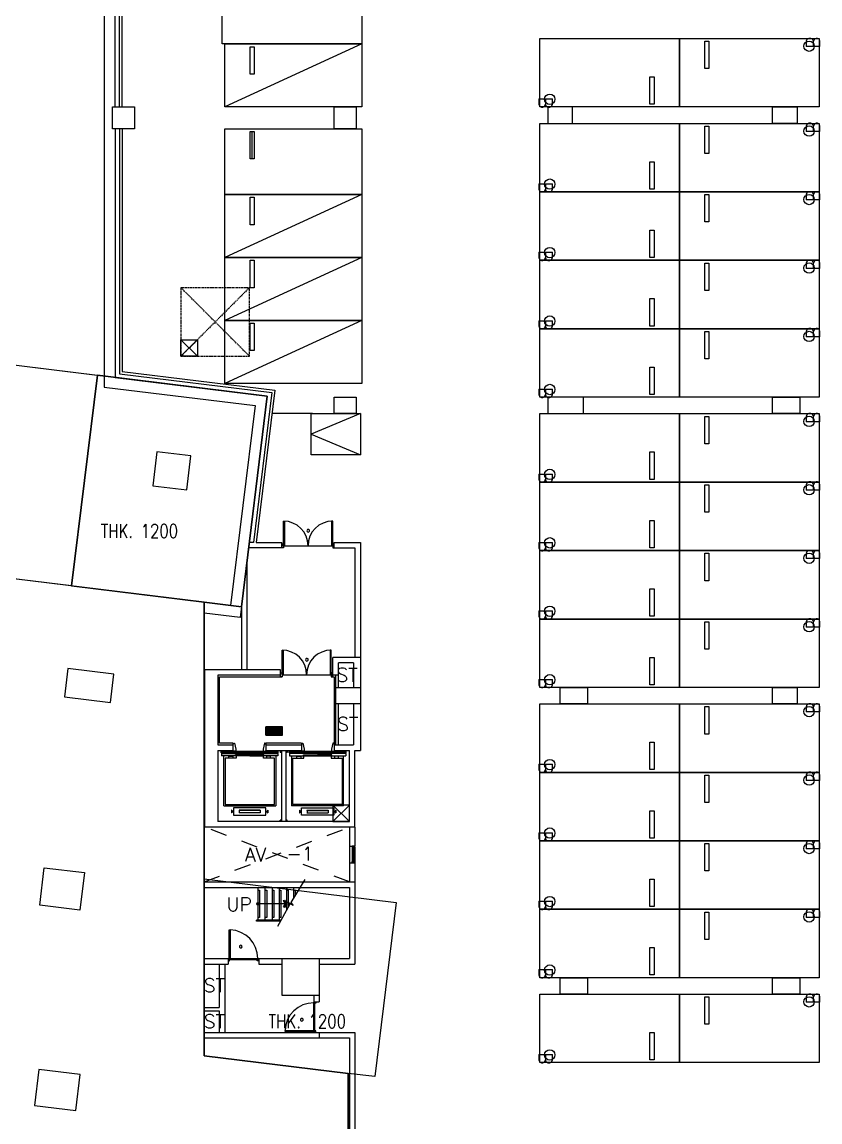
# Model space of a CAD drawing. Header units: millimetres. Extents: x -7575 to 416376, y 91125 to 341855.
# Drawn here: x 111956 to 141093, y 176456 to 216627 of the extents above; entities that cross this region are included whole.
import ezdxf
from ezdxf.enums import TextEntityAlignment as Align

# ---------------------------------------------------------------- set-up
doc = ezdxf.new("R2010")
doc.units = ezdxf.units.MM
doc.header["$LTSCALE"] = 600
doc.header["$MEASUREMENT"] = 0
doc.linetypes.add('HIDDEN', pattern=[2, 1, -1])
doc.linetypes.add('HIDDEN2', pattern=[0.188, 0.125, -0.063])
doc.layers.add('e-plan', color=9, linetype='CONTINUOUS')
doc.styles.add('GHS', font='romans.shx', dxfattribs={"width": 0.8, "bigfont": 'ghs.shx'})
doc.styles.add('kiahn', font='romans.shx', dxfattribs={"bigfont": 'cadhs.shx'})

msp = doc.modelspace()

# ---------------------------------------------------------------- linework, layer by layer
at = {"layer": 'e-plan'}
for p, q in [((114960, 234824.9), (114960, 203293.6)), ((115360, 213524.9), (115360, 223324.9)), ((115510, 213524.9), (115510, 223324.9)), ((115610, 213524.9), (115610, 223324.9)), ((119260.6, 215824.9), (119260.6, 218324.9)), ((124360.6, 218324.9), (124360.6, 215824.9)), ((124360.6, 215824.9), (119260.6, 215824.9)), ((124360.6, 215824.9), (119360.6, 213524.9)), ((119360.6, 213524.9), (119360.6, 215824.9)), ((119360.6, 215824.9), (124360.6, 215824.9)), ((120285.6, 215724.9), (120435.6, 215724.9)), ((120285.6, 214724.9), (120285.6, 215724.9)), ((120435.6, 215724.9), (120435.6, 214724.9)), ((124360.6, 215824.9), (124360.6, 213524.9)), ((130860, 213524.9), (130860, 216024.9)), ((130860, 216024.9), (135960, 216024.9)), ((135960, 216024.9), (135960, 213524.9)), ((135960, 213524.9), (135960, 216024.9)), ((135960, 216024.9), (141060, 216024.9)), ((136885, 215924.9), (137035, 215924.9)), ((136885, 214924.9), (136885, 215924.9)), ((137035, 215924.9), (137035, 214924.9)), ((141060, 216024.9), (141060, 213524.9)), ((137035, 214924.9), (136885, 214924.9)), ((120435.6, 214724.9), (120285.6, 214724.9)), ((134885, 213624.9), (134885, 214624.9)), ((134885, 214624.9), (135035, 214624.9)), ((135035, 214624.9), (135035, 213624.9)), ((124360.6, 213524.9), (119360.6, 213524.9)), ((135960, 213524.9), (130860, 213524.9)), ((135035, 213624.9), (134885, 213624.9)), ((141060, 213524.9), (135960, 213524.9)), ((130860, 210424.9), (130860, 212924.9)), ((130860, 212924.9), (135960, 212924.9)), ((135960, 212924.9), (135960, 210424.9)), ((135960, 210424.9), (135960, 212924.9)), ((135960, 212924.9), (141060, 212924.9)), ((141060, 212924.9), (141060, 210424.9)), ((115360, 212724.9), (115360, 203647.4)), ((115510, 212724.9), (115510, 203780.2)), ((115610, 212724.9), (115610, 203868.6)), ((119360, 210324.9), (119360, 212724.9)), ((119360, 212724.9), (124360, 212724.9)), ((120285, 212624.9), (120435, 212624.9)), ((120285, 211624.9), (120285, 212624.9)), ((120360, 211624.9), (120360, 212624.9)), ((120435, 212624.9), (120435, 211624.9)), ((124360, 212724.9), (124360, 210324.9)), ((136885, 212824.9), (137035, 212824.9)), ((136885, 211824.9), (136885, 212824.9)), ((137035, 212824.9), (137035, 211824.9)), ((137035, 211824.9), (136885, 211824.9)), ((120435, 211624.9), (120285, 211624.9)), ((134885, 210524.9), (134885, 211524.9)), ((134885, 211524.9), (135035, 211524.9)), ((135035, 211524.9), (135035, 210524.9)), ((135035, 210524.9), (134885, 210524.9)), ((124360, 210324.9), (119360, 208024.9)), ((124360, 210324.9), (119360, 210324.9)), ((119360, 208024.9), (119360, 210324.9)), ((119360, 210324.9), (124360, 210324.9)), ((120285, 210224.9), (120435, 210224.9)), ((120285, 209224.9), (120285, 210224.9)), ((120435, 210224.9), (120435, 209224.9)), ((124360, 210324.9), (124360, 208024.9)), ((135960, 210424.9), (130860, 210424.9)), ((130860, 207924.9), (130860, 210424.9)), ((130860, 210424.9), (135960, 210424.9)), ((135960, 210424.9), (135960, 207924.9)), ((135960, 207924.9), (135960, 210424.9)), ((135960, 210424.9), (141060, 210424.9)), ((141060, 210424.9), (135960, 210424.9)), ((136885, 210324.9), (137035, 210324.9)), ((136885, 209324.9), (136885, 210324.9)), ((137035, 210324.9), (137035, 209324.9)), ((141060, 210424.9), (141060, 207924.9)), ((137035, 209324.9), (136885, 209324.9)), ((120435, 209224.9), (120285, 209224.9)), ((134885, 208024.9), (134885, 209024.9)), ((134885, 209024.9), (135035, 209024.9)), ((135035, 209024.9), (135035, 208024.9)), ((124360, 208024.9), (119360, 205724.9)), ((124360, 208024.9), (119360, 208024.9)), ((119360, 205724.9), (119360, 208024.9)), ((119360, 208024.9), (124360, 208024.9)), ((120285, 207924.9), (120435, 207924.9)), ((120285, 206924.9), (120285, 207924.9)), ((120435, 207924.9), (120435, 206924.9)), ((124360, 208024.9), (124360, 205724.9)), ((135960, 207924.9), (130860, 207924.9)), ((130860, 205424.9), (130860, 207924.9)), ((130860, 207924.9), (135960, 207924.9)), ((135035, 208024.9), (134885, 208024.9)), ((135960, 207924.9), (135960, 205424.9)), ((135960, 205424.9), (135960, 207924.9)), ((135960, 207924.9), (141060, 207924.9)), ((141060, 207924.9), (135960, 207924.9)), ((136885, 207824.9), (137035, 207824.9)), ((136885, 206824.9), (136885, 207824.9)), ((137035, 207824.9), (137035, 206824.9)), ((141060, 207924.9), (141060, 205424.9)), ((120435, 206924.9), (120285, 206924.9)), ((90234.4, 206732.6), (120912.7, 202965.6)), ((134885, 205524.9), (134885, 206524.9)), ((134885, 206524.9), (135035, 206524.9)), ((135035, 206524.9), (135035, 205524.9)), ((137035, 206824.9), (136885, 206824.9)), ((96908.1, 205913.1), (114709.3, 203727.3)), ((124360, 205724.9), (119360, 203424.9)), ((124360, 205724.9), (119360, 205724.9)), ((119360, 203424.9), (119360, 205724.9)), ((119360, 205724.9), (124360, 205724.9)), ((124360, 205724.9), (124360, 203424.9)), ((120285, 205624.9), (120435, 205624.9)), ((120285, 204624.9), (120285, 205624.9)), ((120435, 205624.9), (120435, 204624.9)), ((135960, 205424.9), (130860, 205424.9)), ((130860, 202924.9), (130860, 205424.9)), ((130860, 205424.9), (135960, 205424.9)), ((135035, 205524.9), (134885, 205524.9)), ((141060, 205424.9), (135960, 205424.9)), ((135960, 205424.9), (135960, 202924.9)), ((135960, 202924.9), (135960, 205424.9)), ((135960, 205424.9), (141060, 205424.9)), ((136885, 205324.9), (137035, 205324.9)), ((136885, 204324.9), (136885, 205324.9)), ((137035, 205324.9), (137035, 204324.9)), ((141060, 205424.9), (141060, 202924.9)), ((118360, 204424.8), (117760, 205024.8)), ((118360, 205024.8), (117760, 204424.8)), ((117760, 204424.8), (117760, 205024.8)), ((117760, 205024.8), (118360, 205024.8)), ((118360, 205024.8), (118360, 204424.8)), ((120435, 204624.9), (120285, 204624.9)), ((118360, 204424.8), (117760, 204424.8)), ((137035, 204324.9), (136885, 204324.9)), ((114709.3, 203727.3), (113764.8, 196036.4)), ((113765, 196036.4), (114709.3, 203727.3)), ((114709.3, 203727.3), (113765, 196036.5)), ((120912.6, 202965.7), (114709.3, 203727.3)), ((115510, 203780.2), (121079.9, 203096.2)), ((115610, 203868.6), (121191.3, 203183.3)), ((134885, 203024.9), (134885, 204024.9)), ((134885, 204024.9), (135035, 204024.9)), ((135035, 204024.9), (135035, 203024.9)), ((114960, 203293.6), (120467, 202617.4)), ((115360, 203647.4), (120912.6, 202965.7)), ((124360, 203424.9), (119360, 203424.9)), ((120912.7, 202965.6), (119919.5, 194877.7)), ((119968.3, 195274.8), (120912.6, 202965.7)), ((120912.7, 202965.6), (119968.4, 195274.7)), ((121079.9, 203096.2), (120408, 197624.9)), ((121191.3, 203183.3), (120508.7, 197624.9)), ((135960, 202924.9), (130860, 202924.9)), ((135035, 203024.9), (134885, 203024.9)), ((141060, 202924.9), (135960, 202924.9)), ((120467, 202617.4), (119571.2, 195323.5)), ((122560.6, 202324.9), (121085.9, 202324.9)), ((124310, 202324.9), (122510, 201574.9)), ((122510, 200824.9), (122510, 202324.9)), ((122510, 202324.9), (124310, 202324.9)), ((124310, 202324.9), (124310, 200824.9)), ((130860, 199824.9), (130860, 202324.9)), ((130860, 202324.9), (135960, 202324.9)), ((135960, 202324.9), (135960, 199824.9)), ((135960, 199824.9), (135960, 202324.9)), ((135960, 202324.9), (141060, 202324.9)), ((136885, 202224.9), (137035, 202224.9)), ((136885, 201224.9), (136885, 202224.9)), ((137035, 202224.9), (137035, 201224.9)), ((141060, 202324.9), (141060, 199824.9)), ((122510, 201574.9), (124310, 200824.9)), ((134885, 199924.9), (134885, 200924.9)), ((134885, 200924.9), (135035, 200924.9)), ((135035, 200924.9), (135035, 199924.9)), ((137035, 201224.9), (136885, 201224.9)), ((124310, 200824.9), (122510, 200824.9)), ((135960, 199824.9), (130860, 199824.9)), ((130860, 197324.9), (130860, 199824.9)), ((130860, 199824.9), (135960, 199824.9)), ((135035, 199924.9), (134885, 199924.9)), ((135960, 199824.9), (135960, 197324.9)), ((135960, 197324.9), (135960, 199824.9)), ((135960, 199824.9), (141060, 199824.9)), ((141060, 199824.9), (135960, 199824.9)), ((136885, 199724.9), (137035, 199724.9)), ((136885, 198724.9), (136885, 199724.9)), ((137035, 199724.9), (137035, 198724.9)), ((141060, 199824.9), (141060, 197324.9)), ((118610.1, 195441.6), (89290.1, 199041.6)), ((137035, 198724.9), (136885, 198724.9)), ((113764.8, 196036.4), (95963.7, 198222.2)), ((121500, 197499.9), (121500, 198399.9)), ((121500, 198399.9), (121540, 198399.9)), ((121540, 198399.9), (121540, 197499.9)), ((123300, 198399.9), (123260, 198399.9)), ((123260, 198399.9), (123260, 197499.9)), ((123300, 197499.9), (123300, 198399.9)), ((134885, 197424.9), (134885, 198424.9)), ((134885, 198424.9), (135035, 198424.9)), ((135035, 198424.9), (135035, 197424.9)), ((121440, 197424.9), (120232.3, 197424.9)), ((120408, 197624.9), (120256.9, 197624.9)), ((120508.7, 197624.9), (121440, 197624.9)), ((121440, 197424.9), (121440, 197624.9)), ((121450, 197424.9), (121450, 197574.9)), ((121450, 197574.9), (121500, 197574.9)), ((121500, 197424.9), (121450, 197424.9)), ((121500, 197574.9), (121500, 197424.9)), ((121500, 197499.9), (123300, 197499.9)), ((121540, 197499.9), (121500, 197499.9)), ((123260, 197499.9), (123300, 197499.9)), ((123300, 197574.9), (123300, 197424.9)), ((123350, 197574.9), (123300, 197574.9)), ((123300, 197424.9), (123350, 197424.9)), ((123350, 197424.9), (123350, 197574.9)), ((123360, 197624.9), (124310.1, 197624.9)), ((123360, 197424.9), (123360, 197624.9)), ((123360, 197424.9), (124110.1, 197424.9)), ((124110.1, 197424.9), (124110.1, 193424.9)), ((124310.1, 197624.9), (124310.1, 193424.9)), ((135960, 197324.9), (130860, 197324.9)), ((130860, 194824.9), (130860, 197324.9)), ((130860, 197324.9), (135960, 197324.9)), ((135035, 197424.9), (134885, 197424.9)), ((135960, 197324.9), (135960, 194824.9)), ((135960, 194824.9), (135960, 197324.9)), ((135960, 197324.9), (141060, 197324.9)), ((141060, 197324.9), (135960, 197324.9)), ((141060, 197324.9), (141060, 194824.9)), ((120169, 196909.7), (120169, 192974.9)), ((136885, 197224.9), (137035, 197224.9)), ((136885, 196224.9), (136885, 197224.9)), ((137035, 197224.9), (137035, 196224.9)), ((113765, 196036.5), (118610.1, 195441.6)), ((137035, 196224.9), (136885, 196224.9)), ((134885, 194924.9), (134885, 195924.9)), ((134885, 195924.9), (135035, 195924.9)), ((135035, 195924.9), (135035, 194924.9)), ((118610.1, 195441.6), (119968.3, 195274.8)), ((118610.1, 178876.9), (118610.1, 195441.6)), ((119571.2, 195323.5), (118610.1, 195441.5)), ((119968.4, 195274.7), (118610.1, 195441.5)), ((118610.1, 195441.5), (118610.1, 185173.8)), ((119969, 195281.1), (119969, 192974.9)), ((119919.5, 194877.7), (118610.1, 195038.5)), ((135035, 194924.9), (134885, 194924.9)), ((135960, 194824.9), (130860, 194824.9)), ((130860, 192324.9), (130860, 194824.9)), ((130860, 194824.9), (135960, 194824.9)), ((141060, 194824.9), (135960, 194824.9)), ((135960, 194824.9), (135960, 192324.9)), ((135960, 192324.9), (135960, 194824.9)), ((135960, 194824.9), (141060, 194824.9)), ((136885, 194724.9), (137035, 194724.9)), ((136885, 193724.9), (136885, 194724.9)), ((137035, 194724.9), (137035, 193724.9)), ((141060, 194824.9), (141060, 192324.9)), ((121450, 192789.9), (121450, 193689.9)), ((121450, 193689.9), (121490, 193689.9)), ((121490, 193689.9), (121490, 192789.9)), ((123250, 193689.9), (123210, 193689.9)), ((123210, 193689.9), (123210, 192789.9)), ((123250, 192789.9), (123250, 193689.9)), ((137035, 193724.9), (136885, 193724.9)), ((124310, 193424.9), (123310, 193424.9)), ((123310, 192774.9), (123310, 193424.9)), ((124060, 193224.9), (123510, 193224.9)), ((123510, 192774.9), (123510, 193224.9)), ((124060, 193224.9), (124060, 192324.9)), ((124310, 193424.9), (124310, 190024.9)), ((134885, 192424.9), (134885, 193424.9)), ((134885, 193424.9), (135035, 193424.9)), ((135035, 193424.9), (135035, 192424.9)), ((121390, 192974.9), (118620, 192974.8)), ((118620, 192974.8), (118620, 187224.9)), ((121390, 192774.9), (121390, 192974.9)), ((121400, 192714.9), (121400, 192864.9)), ((121400, 192864.9), (121450, 192864.9)), ((121450, 192864.9), (121450, 192714.9)), ((123250, 192864.9), (123250, 192714.9)), ((123300, 192864.9), (123250, 192864.9)), ((123300, 192714.9), (123300, 192864.9)), ((119110, 192774.9), (119110, 190224.9)), ((121390, 192774.9), (119110, 192774.9)), ((119170, 190284.9), (119170, 192714.9)), ((119170, 192714.9), (121450, 192714.9)), ((121450, 192714.9), (121400, 192714.9)), ((121450, 192789.9), (123250, 192789.9)), ((121490, 192789.9), (121450, 192789.9)), ((123210, 192789.9), (123250, 192789.9)), ((123250, 192714.9), (123300, 192714.9)), ((123300, 192714.9), (123350, 192714.9)), ((123510, 192774.9), (123310, 192774.9)), ((123350, 192714.9), (123350, 191664.9)), ((123410, 190224.9), (123410, 192774.9)), ((123410, 190224.9), (123410, 192774.9)), ((123410, 192324.9), (123410, 192774.9)), ((123410, 192324.9), (123410, 192774.9)), ((123510, 192324.9), (123510, 192774.9)), ((123510, 192324.9), (123510, 192774.9)), ((135035, 192424.9), (134885, 192424.9)), ((135960, 192324.9), (130860, 192324.9)), ((141060, 192324.9), (135960, 192324.9)), ((123350, 191664.9), (123350, 190284.9)), ((123510, 190224.9), (123510, 191724.9)), ((124060, 191724.9), (124060, 190224.9)), ((130860, 189224.9), (130860, 191724.9)), ((130860, 191724.9), (135960, 191724.9)), ((135960, 191724.9), (135960, 189224.9)), ((135960, 189224.9), (135960, 191724.9)), ((135960, 191724.9), (141060, 191724.9)), ((136885, 191624.9), (137035, 191624.9)), ((136885, 190624.9), (136885, 191624.9)), ((137035, 191624.9), (137035, 190624.9)), ((141060, 191724.9), (141060, 189224.9)), ((120862.6, 190584.9), (120862.6, 190884.9)), ((120862.6, 190884.9), (121162.6, 190884.9)), ((121162.6, 190884.9), (120862.6, 190884.9)), ((120862.6, 190884.9), (121162.6, 190884.9)), ((121162.6, 190584.9), (121162.6, 190884.9)), ((121162.6, 190584.9), (121162.6, 190884.9)), ((121162.6, 190884.9), (121462.6, 190884.9)), ((121462.6, 190884.9), (121162.6, 190884.9)), ((121162.6, 190884.9), (121462.6, 190884.9)), ((121462.6, 190584.9), (121462.6, 190884.9)), ((120862.6, 190584.9), (121162.6, 190584.9)), ((121162.6, 190584.9), (121462.6, 190584.9)), ((137035, 190624.9), (136885, 190624.9)), ((119110, 190224.9), (119660, 190224.9)), ((119110, 190224.9), (119660, 190224.9)), ((119110, 190024.9), (119110, 187424.9)), ((119110, 190024.9), (119660, 190024.9)), ((119110, 190024.9), (119660, 190024.9)), ((119660, 190284.9), (119170, 190284.9)), ((119660, 190284.9), (119660, 190259.9)), ((119660, 190284.9), (119660, 190259.9)), ((119660, 190259.9), (119680, 190259.9)), ((119660, 190259.9), (119680, 190259.9)), ((119660, 190224.9), (119660, 190024.9)), ((119660, 190224.9), (119660, 190024.9)), ((119680, 190014.9), (119660, 190014.9)), ((119660, 190014.9), (119660, 189994.9)), ((119680, 190014.9), (119660, 190014.9)), ((119660, 190014.9), (119660, 189994.9)), ((119680, 190259.9), (119680, 190284.9)), ((119680, 190284.9), (119710, 190284.9)), ((119680, 190259.9), (119680, 190284.9)), ((119680, 190284.9), (119710, 190284.9)), ((119680, 189994.9), (119680, 190014.9)), ((119680, 189994.9), (119680, 190014.9)), ((119710, 190284.9), (119760, 190074.9)), ((119710, 190284.9), (119760, 190074.9)), ((119760, 190074.9), (119760, 189994.9)), ((119760, 190074.9), (119760, 189994.9)), ((120810, 190284.9), (120760, 190074.9)), ((120810, 190284.9), (120760, 190074.9)), ((120760, 190074.9), (120760, 189994.9)), ((120760, 190074.9), (120760, 189994.9)), ((120840, 190284.9), (120810, 190284.9)), ((120840, 190284.9), (120810, 190284.9)), ((120840, 190259.9), (120840, 190284.9)), ((120840, 190259.9), (120840, 190284.9)), ((120860, 190259.9), (120840, 190259.9)), ((120860, 190259.9), (120840, 190259.9)), ((120840, 189994.9), (120840, 190014.9)), ((120840, 190014.9), (120860, 190014.9)), ((120840, 189994.9), (120840, 190014.9)), ((120840, 190014.9), (120860, 190014.9)), ((120860, 190284.9), (120860, 190259.9)), ((120860, 190284.9), (120860, 190259.9)), ((120860, 190224.9), (122160, 190224.9)), ((120860, 190224.9), (122160, 190224.9)), ((120860, 190224.9), (120860, 190024.9)), ((120860, 190224.9), (120860, 190024.9)), ((120860, 190024.9), (122160, 190024.9)), ((120860, 190024.9), (122160, 190024.9)), ((120860, 190014.9), (120860, 189994.9)), ((120860, 190014.9), (120860, 189994.9)), ((122160, 190284.9), (120862.5, 190284.9)), ((121385, 190024.9), (121385, 189949.9)), ((121385, 190024.9), (121385, 189949.9)), ((121435, 190024.9), (121435, 187424.9)), ((121585, 190024.9), (121585, 187424.9)), ((121635, 190024.9), (121635, 189949.9)), ((121635, 190024.9), (121635, 189949.9)), ((122160, 190284.9), (122160, 190259.9)), ((122160, 190284.9), (122160, 190259.9)), ((122160, 190259.9), (122180, 190259.9)), ((122160, 190259.9), (122180, 190259.9)), ((122160, 190224.9), (122160, 190024.9)), ((122160, 190224.9), (122160, 190024.9)), ((122180, 190014.9), (122160, 190014.9)), ((122160, 190014.9), (122160, 189994.9)), ((122180, 190014.9), (122160, 190014.9)), ((122160, 190014.9), (122160, 189994.9)), ((122180, 190259.9), (122180, 190284.9)), ((122180, 190284.9), (122210, 190284.9)), ((122180, 190259.9), (122180, 190284.9)), ((122180, 190284.9), (122210, 190284.9)), ((122180, 189994.9), (122180, 190014.9)), ((122180, 189994.9), (122180, 190014.9)), ((122210, 190284.9), (122260, 190074.9)), ((122210, 190284.9), (122260, 190074.9)), ((122260, 190074.9), (122260, 189994.9)), ((122260, 190074.9), (122260, 189994.9)), ((123310, 190284.9), (123260, 190074.9)), ((123310, 190284.9), (123260, 190074.9)), ((123260, 190074.9), (123260, 189994.9)), ((123260, 190074.9), (123260, 189994.9)), ((123340, 190284.9), (123310, 190284.9)), ((123340, 190284.9), (123310, 190284.9)), ((123340, 190259.9), (123340, 190284.9)), ((123340, 190259.9), (123340, 190284.9)), ((123360, 190259.9), (123340, 190259.9)), ((123360, 190259.9), (123340, 190259.9)), ((123340, 189994.9), (123340, 190014.9)), ((123340, 190014.9), (123360, 190014.9)), ((123340, 189994.9), (123340, 190014.9)), ((123340, 190014.9), (123360, 190014.9)), ((123360, 190284.9), (123360, 190259.9)), ((123360, 190284.9), (123360, 190259.9)), ((123360, 190224.9), (124060, 190224.9)), ((123360, 190224.9), (123360, 190024.9)), ((123360, 190224.9), (124060, 190224.9)), ((123360, 190224.9), (123360, 190024.9)), ((123360, 190014.9), (123360, 189994.9)), ((123360, 190014.9), (123360, 189994.9)), ((123360.1, 190024.9), (123910, 190024.9)), ((123360.1, 190024.9), (123910, 190024.9)), ((123910, 187424.9), (123910, 190024.9)), ((124110, 187224.9), (124110, 190024.9)), ((124110.1, 187224.9), (124110.1, 190024.9)), ((124110.1, 190024.9), (124310, 190024.9)), ((134885, 189324.9), (134885, 190324.9)), ((134885, 190324.9), (135035, 190324.9)), ((135035, 190324.9), (135035, 189324.9)), ((119224.9, 189994.9), (121304.9, 189994.9)), ((119224.9, 189939.9), (119224.9, 189994.9)), ((119224.9, 189994.9), (121304.9, 189994.9)), ((119224.9, 189939.9), (119224.9, 189994.9)), ((121304.9, 189939.9), (119224.9, 189939.9)), ((121304.9, 189939.9), (119224.9, 189939.9)), ((119245.1, 189909.9), (121295.1, 189909.9)), ((119245.1, 189909.9), (119245.1, 189827.9)), ((119245.1, 189909.9), (121295.1, 189909.9)), ((119245.1, 189909.9), (119245.1, 189827.9)), ((121295.1, 189827.9), (119245.1, 189827.9)), ((121295.1, 189827.9), (119245.1, 189827.9)), ((119320.1, 188003.9), (119320.1, 189827.9)), ((119320.1, 188003.9), (119320.1, 189827.9)), ((119465.1, 189747.9), (119370.1, 189747.9)), ((119370.1, 189747.9), (119370.1, 188047.9)), ((119465.1, 189747.9), (119370.1, 189747.9)), ((119370.1, 189747.9), (119370.1, 188047.9)), ((119770.1, 189747.9), (119465.1, 189747.9)), ((119770.1, 189747.9), (119465.1, 189747.9)), ((119507.6, 189747.9), (119507.6, 189814.9)), ((119507.6, 189814.9), (119657.6, 189814.9)), ((119507.6, 189747.9), (119507.6, 189814.9)), ((119507.6, 189814.9), (119657.6, 189814.9)), ((119657.6, 189814.9), (119657.6, 189747.9)), ((119657.6, 189814.9), (119657.6, 189747.9)), ((119760, 189994.9), (119680, 189994.9)), ((119760, 189994.9), (119680, 189994.9)), ((119750.1, 189984.9), (120269.1, 189984.9)), ((119750.1, 189952.9), (119750.1, 189984.9)), ((119750.1, 189984.9), (120269.1, 189984.9)), ((119750.1, 189952.9), (119750.1, 189984.9)), ((120269.1, 189952.9), (119750.1, 189952.9)), ((120269.1, 189952.9), (119750.1, 189952.9)), ((119750.1, 189864.9), (120269.1, 189864.9)), ((119750.1, 189832.9), (119750.1, 189864.9)), ((119750.1, 189864.9), (120269.1, 189864.9)), ((119750.1, 189832.9), (119750.1, 189864.9)), ((120269.1, 189832.9), (119750.1, 189832.9)), ((120269.1, 189832.9), (119750.1, 189832.9)), ((119770.1, 189827.9), (119770.1, 189747.9)), ((119770.1, 189827.9), (119770.1, 189747.9)), ((120269.1, 189984.9), (120269.1, 189952.9)), ((120269.1, 189984.9), (120269.1, 189952.9)), ((120269.1, 189864.9), (120269.1, 189832.9)), ((120269.1, 189864.9), (120269.1, 189832.9)), ((120790.1, 189984.9), (120271.1, 189984.9)), ((120271.1, 189984.9), (120271.1, 189952.9)), ((120790.1, 189984.9), (120271.1, 189984.9)), ((120271.1, 189984.9), (120271.1, 189952.9)), ((120271.1, 189952.9), (120790.1, 189952.9)), ((120271.1, 189952.9), (120790.1, 189952.9)), ((120790.1, 189864.9), (120271.1, 189864.9)), ((120271.1, 189864.9), (120271.1, 189832.9)), ((120790.1, 189864.9), (120271.1, 189864.9)), ((120271.1, 189864.9), (120271.1, 189832.9)), ((120271.1, 189832.9), (120790.1, 189832.9)), ((120271.1, 189832.9), (120790.1, 189832.9)), ((120760, 189994.9), (120840, 189994.9)), ((120760, 189994.9), (120840, 189994.9)), ((120770.1, 189747.9), (120770.1, 189827.9)), ((120770.1, 189747.9), (120770.1, 189827.9)), ((121128.1, 189747.9), (120770.1, 189747.9)), ((121128.1, 189747.9), (120770.1, 189747.9)), ((120790.1, 189952.9), (120790.1, 189984.9)), ((120790.1, 189952.9), (120790.1, 189984.9)), ((120790.1, 189832.9), (120790.1, 189864.9)), ((120790.1, 189832.9), (120790.1, 189864.9)), ((121032.6, 189814.9), (120882.6, 189814.9)), ((120882.6, 189814.9), (120882.6, 189747.9)), ((121032.6, 189814.9), (120882.6, 189814.9)), ((120882.6, 189814.9), (120882.6, 189747.9)), ((121032.6, 189747.9), (121032.6, 189814.9)), ((121032.6, 189747.9), (121032.6, 189814.9)), ((121170.1, 189747.9), (121128.1, 189747.9)), ((121170.1, 189747.9), (121128.1, 189747.9)), ((121170.1, 188047.9), (121170.1, 189747.9)), ((121170.1, 188047.9), (121170.1, 189747.9)), ((121220.1, 189827.9), (121220.1, 188003.9)), ((121220.1, 189827.9), (121220.1, 188003.9)), ((121295.1, 189909.9), (121295.1, 189827.9)), ((121295.1, 189909.9), (121295.1, 189827.9)), ((121310.1, 189939.9), (121310.1, 189994.9)), ((121310.1, 189939.9), (121310.1, 189994.9)), ((121435, 189949.9), (121385, 189949.9)), ((121435, 189949.9), (121385, 189949.9)), ((121635, 189949.9), (121585, 189949.9)), ((121635, 189949.9), (121585, 189949.9)), ((121710, 189994.9), (123790, 189994.9)), ((121710, 189939.9), (121710, 189994.9)), ((121710, 189994.9), (123790, 189994.9)), ((121710, 189939.9), (121710, 189994.9)), ((123790, 189939.9), (121710, 189939.9)), ((123790, 189939.9), (121710, 189939.9)), ((123775, 189909.9), (121725, 189909.9)), ((121725, 189909.9), (121725, 189827.9)), ((123775, 189909.9), (121725, 189909.9)), ((121725, 189909.9), (121725, 189827.9)), ((121725, 189827.9), (123775, 189827.9)), ((121725, 189827.9), (123775, 189827.9)), ((121800, 189827.9), (121800, 188003.9)), ((121800, 189827.9), (121800, 188003.9)), ((121850, 188047.9), (121850, 189747.9)), ((121850, 189747.9), (121892, 189747.9)), ((121850, 188047.9), (121850, 189747.9)), ((121850, 189747.9), (121892, 189747.9)), ((121892, 189747.9), (122250, 189747.9)), ((121892, 189747.9), (122250, 189747.9)), ((121987.5, 189747.9), (121987.5, 189814.9)), ((121987.5, 189814.9), (122137.5, 189814.9)), ((121987.5, 189747.9), (121987.5, 189814.9)), ((121987.5, 189814.9), (122137.5, 189814.9)), ((122137.5, 189814.9), (122137.5, 189747.9)), ((122137.5, 189814.9), (122137.5, 189747.9)), ((122260, 189994.9), (122180, 189994.9)), ((122260, 189994.9), (122180, 189994.9)), ((122230, 189984.9), (122749, 189984.9)), ((122230, 189952.9), (122230, 189984.9)), ((122230, 189984.9), (122749, 189984.9)), ((122230, 189952.9), (122230, 189984.9)), ((122749, 189952.9), (122230, 189952.9)), ((122749, 189952.9), (122230, 189952.9)), ((122230, 189864.9), (122749, 189864.9)), ((122230, 189832.9), (122230, 189864.9)), ((122230, 189864.9), (122749, 189864.9)), ((122230, 189832.9), (122230, 189864.9)), ((122749, 189832.9), (122230, 189832.9)), ((122749, 189832.9), (122230, 189832.9)), ((122250, 189747.9), (122250, 189827.9)), ((122250, 189747.9), (122250, 189827.9)), ((122749, 189984.9), (122749, 189952.9)), ((122749, 189984.9), (122749, 189952.9)), ((122749, 189864.9), (122749, 189832.9)), ((122749, 189864.9), (122749, 189832.9)), ((123270, 189984.9), (122751, 189984.9)), ((122751, 189984.9), (122751, 189952.9)), ((123270, 189984.9), (122751, 189984.9)), ((122751, 189984.9), (122751, 189952.9)), ((122751, 189952.9), (123270, 189952.9)), ((122751, 189952.9), (123270, 189952.9)), ((123270, 189864.9), (122751, 189864.9)), ((122751, 189864.9), (122751, 189832.9)), ((123270, 189864.9), (122751, 189864.9)), ((122751, 189864.9), (122751, 189832.9)), ((122751, 189832.9), (123270, 189832.9)), ((122751, 189832.9), (123270, 189832.9)), ((123250, 189827.9), (123250, 189747.9)), ((123250, 189827.9), (123250, 189747.9)), ((123250, 189747.9), (123555, 189747.9)), ((123250, 189747.9), (123555, 189747.9)), ((123260, 189994.9), (123340, 189994.9)), ((123260, 189994.9), (123340, 189994.9)), ((123270, 189952.9), (123270, 189984.9)), ((123270, 189952.9), (123270, 189984.9)), ((123270, 189832.9), (123270, 189864.9)), ((123270, 189832.9), (123270, 189864.9)), ((123512.5, 189814.9), (123362.5, 189814.9)), ((123362.5, 189814.9), (123362.5, 189747.9)), ((123512.5, 189814.9), (123362.5, 189814.9)), ((123362.5, 189814.9), (123362.5, 189747.9)), ((123512.5, 189747.9), (123512.5, 189814.9)), ((123512.5, 189747.9), (123512.5, 189814.9)), ((123555, 189747.9), (123650, 189747.9)), ((123555, 189747.9), (123650, 189747.9)), ((123650, 189747.9), (123650, 188047.9)), ((123650, 189747.9), (123650, 188047.9)), ((123700, 188003.9), (123700, 189827.9)), ((123700, 188003.9), (123700, 189827.9)), ((123775, 189909.9), (123775, 189827.9)), ((123775, 189909.9), (123775, 189827.9)), ((123790, 189939.9), (123790, 189994.9)), ((123790, 189939.9), (123790, 189994.9)), ((135960, 189224.9), (130860, 189224.9)), ((130860, 186724.9), (130860, 189224.9)), ((130860, 189224.9), (135960, 189224.9)), ((135035, 189324.9), (134885, 189324.9)), ((135960, 189224.9), (135960, 186724.9)), ((135960, 186724.9), (135960, 189224.9)), ((135960, 189224.9), (141060, 189224.9)), ((141060, 189224.9), (135960, 189224.9)), ((141060, 189224.9), (141060, 186724.9)), ((136885, 189124.9), (137035, 189124.9)), ((136885, 188124.9), (136885, 189124.9)), ((137035, 189124.9), (137035, 188124.9)), ((119320.1, 188003.9), (121220.1, 188003.9)), ((119320.1, 188003.9), (121220.1, 188003.9)), ((119370.1, 188047.9), (121170.1, 188047.9)), ((119370.1, 188047.9), (121170.1, 188047.9)), ((123700, 188003.9), (121800, 188003.9)), ((123700, 188003.9), (121800, 188003.9)), ((123650, 188047.9), (121850, 188047.9)), ((123650, 188047.9), (121850, 188047.9)), ((123910, 187424.9), (123310, 188024.9)), ((123910, 188024.9), (123310, 187424.9)), ((123910, 188024.9), (123310, 188024.9)), ((123310, 188024.9), (123310, 187424.9)), ((123910, 187424.9), (123910, 188024.9)), ((137035, 188124.9), (136885, 188124.9)), ((119608.1, 187838.4), (119608.1, 187749.4)), ((119613.7, 187838.4), (119608.1, 187838.4)), ((119608.1, 187838.4), (119608.1, 187749.4)), ((119613.7, 187838.4), (119608.1, 187838.4)), ((119613.7, 187749.4), (119608.1, 187749.4)), ((119613.7, 187749.4), (119608.1, 187749.4)), ((119616.2, 187836), (119618.9, 187801.9)), ((119616.2, 187836), (119618.9, 187801.9)), ((119618.9, 187785.9), (119616.2, 187751.7)), ((119618.9, 187785.9), (119616.2, 187751.7)), ((119618.9, 187801.9), (119622.1, 187798.6)), ((119618.9, 187801.9), (119622.1, 187798.6)), ((119618.9, 187785.9), (119622.1, 187789.1)), ((119618.9, 187785.9), (119622.1, 187789.1)), ((119634.8, 187798.6), (119622.1, 187798.6)), ((119634.8, 187798.6), (119622.1, 187798.6)), ((119634.8, 187789.1), (119622.1, 187789.1)), ((119634.8, 187789.1), (119622.1, 187789.1)), ((119638.1, 187801.9), (119634.8, 187798.6)), ((119638.1, 187801.9), (119634.8, 187798.6)), ((119638.1, 187785.9), (119634.8, 187789.1)), ((119638.1, 187785.9), (119634.8, 187789.1)), ((119669.1, 187801.9), (119638.1, 187801.9)), ((119669.1, 187801.9), (119638.1, 187801.9)), ((119669.1, 187785.9), (119638.1, 187785.9)), ((119669.1, 187785.9), (119638.1, 187785.9)), ((119670.1, 187800.9), (119669.1, 187801.9)), ((119670.1, 187800.9), (119669.1, 187801.9)), ((119670.1, 187786.9), (119669.1, 187785.9)), ((119670.1, 187786.9), (119669.1, 187785.9)), ((119670.1, 187800.9), (119670.1, 187786.9)), ((119670.1, 187800.9), (119670.1, 187786.9)), ((120860.1, 187923.9), (119680.1, 187923.9)), ((119680.1, 187923.9), (119680.1, 187663.9)), ((120860.1, 187923.9), (119680.1, 187923.9)), ((119680.1, 187923.9), (119680.1, 187663.9)), ((119680.1, 187663.9), (120860.1, 187663.9)), ((119680.1, 187663.9), (120860.1, 187663.9)), ((120658.1, 187843.9), (119882.1, 187843.9)), ((119882.1, 187843.9), (119882.1, 187835.9)), ((120658.1, 187843.9), (119882.1, 187843.9)), ((119882.1, 187843.9), (119882.1, 187835.9)), ((120658.1, 187835.9), (119882.1, 187835.9)), ((120658.1, 187835.9), (119882.1, 187835.9)), ((120658.1, 187751.9), (119882.1, 187751.9)), ((119882.1, 187751.9), (119882.1, 187743.9)), ((120658.1, 187751.9), (119882.1, 187751.9)), ((119882.1, 187751.9), (119882.1, 187743.9)), ((120658.1, 187743.9), (119882.1, 187743.9)), ((120658.1, 187743.9), (119882.1, 187743.9)), ((119890.1, 187835.9), (119890.1, 187751.9)), ((119890.1, 187835.9), (119890.1, 187751.9)), ((120650.1, 187835.9), (120650.1, 187751.9)), ((120650.1, 187835.9), (120650.1, 187751.9)), ((120658.1, 187843.9), (120658.1, 187835.9)), ((120658.1, 187843.9), (120658.1, 187835.9)), ((120658.1, 187751.9), (120658.1, 187743.9)), ((120658.1, 187751.9), (120658.1, 187743.9)), ((120860.1, 187663.9), (120860.1, 187923.9)), ((120860.1, 187663.9), (120860.1, 187923.9)), ((120870.1, 187800.9), (120871.1, 187801.9)), ((120870.1, 187800.9), (120871.1, 187801.9)), ((120870.1, 187800.9), (120870.1, 187786.9)), ((120870.1, 187800.9), (120870.1, 187786.9)), ((120870.1, 187786.9), (120871.1, 187785.9)), ((120870.1, 187786.9), (120871.1, 187785.9)), ((120871.1, 187801.9), (120902.1, 187801.9)), ((120871.1, 187801.9), (120902.1, 187801.9)), ((120871.1, 187785.9), (120902.1, 187785.9)), ((120871.1, 187785.9), (120902.1, 187785.9)), ((120902.1, 187801.9), (120905.3, 187798.6)), ((120902.1, 187801.9), (120905.3, 187798.6)), ((120902.1, 187785.9), (120905.3, 187789.1)), ((120902.1, 187785.9), (120905.3, 187789.1)), ((120905.3, 187798.6), (120918, 187798.6)), ((120905.3, 187798.6), (120918, 187798.6)), ((120905.3, 187789.1), (120918, 187789.1)), ((120905.3, 187789.1), (120918, 187789.1)), ((120921.3, 187801.9), (120918, 187798.6)), ((120921.3, 187801.9), (120918, 187798.6)), ((120921.3, 187785.9), (120918, 187789.1)), ((120921.3, 187785.9), (120918, 187789.1)), ((120923.9, 187836), (120921.3, 187801.9)), ((120923.9, 187836), (120921.3, 187801.9)), ((120921.3, 187785.9), (120923.9, 187751.7)), ((120921.3, 187785.9), (120923.9, 187751.7)), ((120926.4, 187838.4), (120932.1, 187838.4)), ((120926.4, 187838.4), (120932.1, 187838.4)), ((120926.4, 187749.4), (120932.1, 187749.4)), ((120926.4, 187749.4), (120932.1, 187749.4)), ((120932.1, 187838.4), (120932.1, 187749.4)), ((120932.1, 187838.4), (120932.1, 187749.4)), ((122088, 187838.4), (122088, 187749.4)), ((122093.7, 187838.4), (122088, 187838.4)), ((122088, 187838.4), (122088, 187749.4)), ((122093.7, 187838.4), (122088, 187838.4)), ((122093.7, 187749.4), (122088, 187749.4)), ((122093.7, 187749.4), (122088, 187749.4)), ((122096.2, 187836), (122098.8, 187801.9)), ((122096.2, 187836), (122098.8, 187801.9)), ((122098.8, 187785.9), (122096.2, 187751.7)), ((122098.8, 187785.9), (122096.2, 187751.7)), ((122098.8, 187801.9), (122102.1, 187798.6)), ((122098.8, 187801.9), (122102.1, 187798.6)), ((122098.8, 187785.9), (122102.1, 187789.1)), ((122098.8, 187785.9), (122102.1, 187789.1)), ((122114.8, 187798.6), (122102.1, 187798.6)), ((122114.8, 187798.6), (122102.1, 187798.6)), ((122114.8, 187789.1), (122102.1, 187789.1)), ((122114.8, 187789.1), (122102.1, 187789.1)), ((122118, 187801.9), (122114.8, 187798.6)), ((122118, 187801.9), (122114.8, 187798.6)), ((122118, 187785.9), (122114.8, 187789.1)), ((122118, 187785.9), (122114.8, 187789.1)), ((122149, 187801.9), (122118, 187801.9)), ((122149, 187801.9), (122118, 187801.9)), ((122149, 187785.9), (122118, 187785.9)), ((122149, 187785.9), (122118, 187785.9)), ((122150, 187800.9), (122149, 187801.9)), ((122150, 187800.9), (122149, 187801.9)), ((122150, 187786.9), (122149, 187785.9)), ((122150, 187786.9), (122149, 187785.9)), ((122150, 187800.9), (122150, 187786.9)), ((122150, 187800.9), (122150, 187786.9)), ((122160, 187923.9), (123340, 187923.9)), ((122160, 187663.9), (122160, 187923.9)), ((122160, 187923.9), (123340, 187923.9)), ((122160, 187663.9), (122160, 187923.9)), ((123340, 187663.9), (122160, 187663.9)), ((123340, 187663.9), (122160, 187663.9)), ((122362, 187843.9), (123138, 187843.9)), ((122362, 187843.9), (122362, 187835.9)), ((122362, 187843.9), (123138, 187843.9)), ((122362, 187843.9), (122362, 187835.9)), ((122362, 187835.9), (123138, 187835.9)), ((122362, 187835.9), (123138, 187835.9)), ((122362, 187751.9), (123138, 187751.9)), ((122362, 187751.9), (122362, 187743.9)), ((122362, 187751.9), (123138, 187751.9)), ((122362, 187751.9), (122362, 187743.9)), ((122362, 187743.9), (123138, 187743.9)), ((122362, 187743.9), (123138, 187743.9)), ((122370, 187835.9), (122370, 187751.9)), ((122370, 187835.9), (122370, 187751.9)), ((123130, 187835.9), (123130, 187751.9)), ((123130, 187835.9), (123130, 187751.9)), ((123138, 187843.9), (123138, 187835.9)), ((123138, 187843.9), (123138, 187835.9)), ((123138, 187751.9), (123138, 187743.9)), ((123138, 187751.9), (123138, 187743.9)), ((123340, 187923.9), (123340, 187663.9)), ((123340, 187923.9), (123340, 187663.9)), ((123350, 187800.9), (123351, 187801.9)), ((123350, 187800.9), (123351, 187801.9)), ((123350, 187800.9), (123350, 187786.9)), ((123350, 187800.9), (123350, 187786.9)), ((123350, 187786.9), (123351, 187785.9)), ((123350, 187786.9), (123351, 187785.9)), ((123351, 187801.9), (123382, 187801.9)), ((123351, 187801.9), (123382, 187801.9)), ((123351, 187785.9), (123382, 187785.9)), ((123351, 187785.9), (123382, 187785.9)), ((123382, 187801.9), (123385.3, 187798.6)), ((123382, 187801.9), (123385.3, 187798.6)), ((123382, 187785.9), (123385.3, 187789.1)), ((123382, 187785.9), (123385.3, 187789.1)), ((123385.3, 187798.6), (123398, 187798.6)), ((123385.3, 187798.6), (123398, 187798.6)), ((123385.3, 187789.1), (123398, 187789.1)), ((123385.3, 187789.1), (123398, 187789.1)), ((123401.2, 187801.9), (123398, 187798.6)), ((123401.2, 187801.9), (123398, 187798.6)), ((123401.2, 187785.9), (123398, 187789.1)), ((123401.2, 187785.9), (123398, 187789.1)), ((123403.9, 187836), (123401.2, 187801.9)), ((123403.9, 187836), (123401.2, 187801.9)), ((123401.2, 187785.9), (123403.9, 187751.7)), ((123401.2, 187785.9), (123403.9, 187751.7)), ((123406.4, 187838.4), (123412, 187838.4)), ((123406.4, 187838.4), (123412, 187838.4)), ((123406.4, 187749.4), (123412, 187749.4)), ((123406.4, 187749.4), (123412, 187749.4)), ((123412, 187838.4), (123412, 187749.4)), ((123412, 187838.4), (123412, 187749.4)), ((134885, 186824.9), (134885, 187824.9)), ((134885, 187824.9), (135035, 187824.9)), ((135035, 187824.9), (135035, 186824.9)), ((124110, 187224.9), (118620, 187224.9)), ((123910, 187424.9), (119110, 187424.9)), ((121385, 187424.9), (121385, 187480.1)), ((121435, 187480.1), (121385, 187480.1)), ((121635, 187480.1), (121585, 187480.1)), ((121635, 187424.9), (121635, 187480.1)), ((123310, 187424.9), (123910, 187424.9)), ((123910, 187224.9), (123910, 186534.9)), ((124110, 187224.9), (124110, 186534.9)), ((135035, 186824.9), (134885, 186824.9)), ((123910, 186534.9), (124110, 186534.9)), ((123910, 186534.9), (123910, 185914.9)), ((124110.2, 186524.9), (124010.2, 186524.9)), ((124010.2, 186524.9), (124010.2, 186489.9)), ((124010.2, 186489.9), (124010.2, 186474.9)), ((124010.2, 186474.9), (124010.2, 185974.9)), ((124010.2, 186474.9), (124060.2, 186474.9)), ((124060.2, 186474.9), (124060.2, 186489.9)), ((124060.2, 186489.9), (124110.2, 186489.9)), ((124060.2, 186474.9), (124060.2, 185974.9)), ((124110.2, 186489.9), (124110.2, 186524.9)), ((124110.2, 186489.9), (124110.2, 185959.9)), ((135960, 186724.9), (130860, 186724.9)), ((130860, 184224.9), (130860, 186724.9)), ((130860, 186724.9), (135960, 186724.9)), ((135960, 186724.9), (135960, 184224.9)), ((135960, 184224.9), (135960, 186724.9)), ((135960, 186724.9), (141060, 186724.9)), ((141060, 186724.9), (135960, 186724.9)), ((136885, 186624.9), (137035, 186624.9)), ((136885, 185624.9), (136885, 186624.9)), ((137035, 186624.9), (137035, 185624.9)), ((141060, 186724.9), (141060, 184224.9)), ((123910, 185914.9), (123910, 185224.9)), ((123910, 185914.9), (124110, 185914.9)), ((124010.2, 185959.9), (124010.2, 185974.9)), ((124010.2, 185974.9), (124060.2, 185974.9)), ((124010.2, 185924.9), (124010.2, 185959.9)), ((124110.2, 185924.9), (124010.2, 185924.9)), ((124060.2, 185974.9), (124060.2, 185959.9)), ((124060.2, 185959.9), (124110.2, 185959.9)), ((124110, 185914.9), (124110, 185224.9)), ((124110.2, 185959.9), (124110.2, 185924.9)), ((137035, 185624.9), (136885, 185624.9)), ((118610, 185331.2), (125617.6, 184470.8)), ((118610.8, 185224.9), (124110, 185224.9)), ((122277.8, 185309.9), (121770.7, 184468.2)), ((124110, 185224.9), (124110, 182224.9)), ((134885, 184324.9), (134885, 185324.9)), ((134885, 185324.9), (135035, 185324.9)), ((135035, 185324.9), (135035, 184324.9)), ((118610.1, 185173.8), (118610.1, 178876.9)), ((118610.8, 185024.9), (123910, 185024.9)), ((120580.7, 183824.9), (120580.7, 185024.9)), ((120580.7, 184924.9), (120630.7, 184924.9)), ((120630.7, 184924.9), (120630.7, 183924.9)), ((120840.7, 183824.9), (120840.7, 185024.9)), ((120840.7, 184924.9), (120890.7, 184924.9)), ((120890.7, 184924.9), (120890.7, 183924.9)), ((121100.7, 183824.9), (121100.7, 185024.9)), ((121100.7, 184924.9), (121150.7, 184924.9)), ((121150.7, 184924.9), (121150.7, 183924.9)), ((121360.7, 183824.9), (121360.7, 185024.9)), ((121360.7, 184924.9), (121410.7, 184924.9)), ((121410.7, 184924.9), (121410.7, 183924.9)), ((121620.7, 184200.3), (121620.7, 185024.9)), ((121620.7, 184924.9), (121670.7, 184924.9)), ((121670.7, 184924.9), (121670.7, 184291)), ((121880.7, 184650.8), (121880.7, 185024.9)), ((121880.7, 184924.9), (121930.7, 184924.9)), ((121930.7, 184924.9), (121930.7, 184733.7)), ((123910, 185024.9), (123910, 182424.9)), ((121620.7, 184424.9), (120580.7, 184424.9)), ((121509.9, 184541), (121543.4, 184560.2)), ((121576.3, 184424.9), (121509.9, 184541)), ((121509.9, 184308.7), (121576.3, 184424.9)), ((121543.4, 184560.2), (121620.7, 184424.9)), ((121620.7, 184424.9), (121543.4, 184285.6)), ((121854, 184362.4), (121647.5, 184487.4)), ((121647.5, 184487.4), (121720.7, 184381.6)), ((121770.7, 184468.2), (121854, 184362.4)), ((125617.6, 184470.8), (124836.9, 178112.4)), ((121720.7, 184381.6), (121288.4, 183598.2)), ((121543.4, 184285.6), (121509.9, 184308.7)), ((135960, 184224.9), (130860, 184224.9)), ((130860, 181724.9), (130860, 184224.9)), ((130860, 184224.9), (135960, 184224.9)), ((135035, 184324.9), (134885, 184324.9)), ((141060, 184224.9), (135960, 184224.9)), ((135960, 184224.9), (135960, 181724.9)), ((135960, 181724.9), (135960, 184224.9)), ((135960, 184224.9), (141060, 184224.9)), ((136885, 184124.9), (137035, 184124.9)), ((136885, 183124.9), (136885, 184124.9)), ((137035, 184124.9), (137035, 183124.9)), ((141060, 184224.9), (141060, 181724.9)), ((120515.7, 183784.9), (120515.7, 183824.9)), ((121413.5, 183824.9), (120515.7, 183824.9)), ((121391.5, 183784.9), (120515.7, 183784.9)), ((120630.7, 183924.9), (120580.7, 183924.9)), ((120890.7, 183924.9), (120840.7, 183924.9)), ((121150.7, 183924.9), (121100.7, 183924.9)), ((121410.7, 183924.9), (121360.7, 183924.9)), ((119515.7, 182424.9), (119515.9, 183474)), ((119515.9, 183474), (119555.9, 183474)), ((119555.9, 183474), (119555.7, 182424.9)), ((134885, 181824.9), (134885, 182824.9)), ((134885, 182824.9), (135035, 182824.9)), ((135035, 182824.9), (135035, 181824.9)), ((137035, 183124.9), (136885, 183124.9)), ((118610.8, 182424.9), (119480.7, 182424.9)), ((119480.7, 182424.9), (119480.7, 182224.9)), ((119490.7, 182424.9), (119490.7, 182344.9)), ((119515.7, 182424.9), (119490.7, 182424.9)), ((119515.7, 182424.9), (120565.7, 182424.9)), ((119555.7, 182424.9), (119515.7, 182424.9)), ((119515.7, 182384.9), (119515.7, 182424.9)), ((119535.7, 182384.9), (119515.7, 182384.9)), ((119535.7, 182384.9), (120545.7, 182384.9)), ((119535.7, 182344.9), (119535.7, 182384.9)), ((120545.7, 182344.9), (120545.7, 182384.9)), ((120545.7, 182384.9), (120565.7, 182384.9)), ((120565.7, 182384.9), (120565.7, 182424.9)), ((120565.7, 182424.9), (120590.7, 182424.9)), ((120590.7, 182424.9), (120590.7, 182344.9)), ((120600.7, 182424.9), (123910, 182424.9)), ((120600.7, 182424.9), (120600.7, 182224.9)), ((121460, 182424.9), (122810, 182424.9)), ((121460, 181074.9), (121460, 182424.9)), ((122810, 182424.9), (122810, 181074.9)), ((118610.8, 182224.9), (119480.7, 182224.9)), ((119490.7, 182344.9), (119535.7, 182344.9)), ((120590.7, 182344.9), (120545.7, 182344.9)), ((120600.7, 182224.9), (121460, 182224.9)), ((122810.7, 182224.9), (124110, 182224.9)), ((135960, 181724.9), (130860, 181724.9)), ((135035, 181824.9), (134885, 181824.9)), ((141060, 181724.9), (135960, 181724.9)), ((122810, 181074.9), (121460, 181074.9)), ((122610, 181074.9), (122610, 180844.9)), ((122610, 180844.9), (122810, 180844.9)), ((122610, 180809.8), (122610, 180834.8)), ((122610, 180834.8), (122690, 180834.8)), ((122610, 179759.8), (122610, 180809.8)), ((122650, 180809.8), (122610, 180809.8)), ((122650, 180789.8), (122650, 180809.8)), ((122650, 179779.8), (122650, 180789.8)), ((122690, 180789.8), (122650, 180789.8)), ((122690, 180834.8), (122690, 180789.8)), ((122810, 181074.9), (122810, 180844.9)), ((130860, 178624.9), (130860, 181124.9)), ((130860, 181124.9), (135960, 181124.9)), ((135960, 181124.9), (135960, 178624.9)), ((135960, 178624.9), (135960, 181124.9)), ((135960, 181124.9), (141060, 181124.9)), ((136885, 181024.9), (137035, 181024.9)), ((136885, 180024.9), (136885, 181024.9)), ((137035, 181024.9), (137035, 180024.9)), ((141060, 181124.9), (141060, 178624.9)), ((137035, 180024.9), (136885, 180024.9)), ((118610.1, 179724.9), (122810, 179724.9)), ((121560.9, 179760), (121560.9, 179800)), ((121560.9, 179800), (122610, 179799.8)), ((122610, 179759.8), (121560.9, 179760)), ((122610, 179799.8), (122610, 179759.8)), ((122650, 179759.8), (122610, 179759.8)), ((122610, 179759.8), (122610, 179734.8)), ((122610, 179734.8), (122690, 179734.8)), ((122690, 179779.8), (122650, 179779.8)), ((122650, 179779.8), (122650, 179759.8)), ((122690, 179734.8), (122690, 179779.8)), ((122810, 179724.9), (122810, 179524.9)), ((122810, 179724.9), (124110, 179724.9)), ((124110, 179724.9), (124110, 171174.9)), ((134885, 178724.9), (134885, 179724.9)), ((134885, 179724.9), (135035, 179724.9)), ((135035, 179724.9), (135035, 178724.9)), ((118610.1, 179524.9), (122810, 179524.9)), ((122810, 179524.9), (123910, 179524.9)), ((123910, 179524.9), (123910, 171174.9)), ((123860.6, 178232.2), (118610.1, 178876.9)), ((118610.1, 178876.9), (123860.6, 178232.2)), ((135960, 178624.9), (130860, 178624.9)), ((135035, 178724.9), (134885, 178724.9)), ((141060, 178624.9), (135960, 178624.9)), ((124836.9, 178112.4), (123860.6, 178232.2)), ((123860.6, 171935.4), (123860.6, 178232.2)), ((123860.6, 178232.2), (123860.6, 173228.5))]:
    msp.add_line(p, q, dxfattribs=at)
at = {"layer": 'e-plan', "ltscale": 0.5}
for p, q in [((115260, 213524.9), (116060, 213524.9)), ((115260, 212724.9), (115260, 213524.9)), ((116060, 213524.9), (116060, 212724.9)), ((123360, 213524.9), (124160, 213524.9)), ((123360, 212724.9), (123360, 213524.9)), ((124160, 213524.9), (124160, 212724.9)), ((132060, 213524.9), (131160, 213524.9)), ((131160, 213524.9), (131160, 212924.9)), ((132060, 212924.9), (132060, 213524.9)), ((139360, 212924.9), (139360, 213524.9)), ((139360, 213524.9), (140260, 213524.9)), ((140260, 213524.9), (140260, 212924.9)), ((131160, 212924.9), (132060, 212924.9)), ((140260, 212924.9), (139360, 212924.9)), ((116060, 212724.9), (115260, 212724.9)), ((124160, 212724.9), (123360, 212724.9)), ((123360, 202324.9), (123360, 202924.9)), ((123360, 202924.9), (124160, 202924.9)), ((124160, 202924.9), (124160, 202324.9)), ((132460.1, 202924.9), (131160.1, 202924.9)), ((131160.1, 202924.9), (131160.1, 202324.9)), ((132460.1, 202324.9), (132460.1, 202924.9)), ((139360, 202324.9), (139360, 202924.9)), ((139360, 202924.9), (140360, 202924.9)), ((140360, 202924.9), (140360, 202324.9)), ((124160, 202324.9), (123360, 202324.9)), ((131160.1, 202324.9), (132460.1, 202324.9)), ((140360, 202324.9), (139360, 202324.9)), ((116881.4, 200935.2), (116729.1, 199694.5)), ((118122.1, 200782.9), (116881.4, 200935.2)), ((117969.7, 199542.2), (118122.1, 200782.9)), ((116729.1, 199694.5), (117969.7, 199542.2)), ((113631.6, 193012.2), (113504.8, 191979.9)), ((115309, 192806.2), (113631.6, 193012.2)), ((115182.3, 191774), (115309, 192806.2)), ((123410, 191724.9), (123410, 192324.9)), ((123410, 192324.9), (124310, 192324.9)), ((124310, 192324.9), (124310, 191724.9)), ((131610, 191724.9), (131610, 192324.9)), ((131610, 192324.9), (132610, 192324.9)), ((132610, 192324.9), (132610, 191724.9)), ((139360, 191724.9), (139360, 192324.9)), ((139360, 192324.9), (140260, 192324.9)), ((140260, 192324.9), (140260, 191724.9)), ((113504.8, 191979.9), (115182.3, 191774)), ((124310, 191724.9), (123410, 191724.9)), ((132610, 191724.9), (131610, 191724.9)), ((140260, 191724.9), (139360, 191724.9)), ((112601.1, 184373.4), (112769.3, 185743.1)), ((112769.3, 185743.1), (114238.3, 185562.7)), ((114238.3, 185562.7), (114070.1, 184193)), ((114070.1, 184193), (112601.1, 184373.4)), ((119160.1, 182224.9), (119160.1, 180634.9)), ((119360, 182224.9), (119360, 179724.9)), ((131610.1, 181124.9), (131610.1, 181724.9)), ((131610.1, 181724.9), (132610.1, 181724.9)), ((132610.1, 181724.9), (132610.1, 181124.9)), ((139360, 181124.9), (139360, 181724.9)), ((139360, 181724.9), (140360, 181724.9)), ((140360, 181724.9), (140360, 181124.9)), ((132610.1, 181124.9), (131610.1, 181124.9)), ((140360, 181124.9), (139360, 181124.9)), ((118610.1, 180634.9), (119160.1, 180634.9)), ((118610.1, 180514.9), (119160.1, 180514.9)), ((119160.1, 180514.9), (119160.1, 179724.9)), ((112569.5, 178372.5), (112408.7, 177062.3)), ((114078.2, 178187.3), (112569.5, 178372.5)), ((113917.3, 176877.1), (114078.2, 178187.3)), ((112408.7, 177062.3), (113917.3, 176877.1))]:
    msp.add_line(p, q, dxfattribs=at)
at = {"layer": 'e-plan', "linetype": 'HIDDEN2', "ltscale": 0.5}
for p, q in [((120260, 206924.8), (117760, 204424.8)), ((120260, 204424.8), (117760, 206924.8)), ((120260, 206924.8), (117760, 206924.8)), ((117760, 206924.8), (117760, 204424.8)), ((120260, 204424.8), (120260, 206924.8)), ((117760, 204424.8), (120260, 204424.8))]:
    msp.add_line(p, q, dxfattribs=at)
at = {"layer": 'e-plan', "linetype": 'HIDDEN'}
for p, q in [((118610.1, 185224.9), (123910, 187224.9)), ((123910, 185224.9), (118620, 187224.9))]:
    msp.add_line(p, q, dxfattribs=at)
at = {"layer": 'e-plan'}
for centre, radius in [((140694.7, 215743.3), 189.2), ((131225.2, 213806.4), 189.2), ((140694.8, 212643.3), 189.2), ((131225.3, 210706.4), 189.2), ((140694.8, 210143.3), 189.2), ((131225.3, 208206.4), 189.2), ((140694.8, 207643.3), 189.2), ((131225.3, 205706.4), 189.2), ((140694.8, 205143.3), 189.2), ((131225.3, 203206.4), 189.2), ((140694.8, 202043.3), 189.2), ((131225.3, 200106.4), 189.2), ((140694.8, 199543.3), 189.2), ((131225.3, 197606.4), 189.2), ((140694.8, 197043.3), 189.2), ((131225.3, 195106.4), 189.2), ((140694.8, 194543.3), 189.2), ((131225.3, 192606.4), 189.2), ((140694.8, 191443.3), 189.2), ((120887.6, 190859.9), 17.5), ((120887.6, 190809.9), 17.5), ((120937.6, 190859.9), 17.5), ((120937.6, 190809.9), 17.5), ((120987.6, 190859.9), 17.5), ((120987.6, 190809.9), 17.5), ((121037.6, 190859.9), 17.5), ((121037.6, 190809.9), 17.5), ((121087.6, 190859.9), 17.5), ((121087.6, 190809.9), 17.5), ((121137.6, 190859.9), 17.5), ((121137.6, 190809.9), 17.5), ((121187.6, 190859.9), 17.5), ((121187.6, 190809.9), 17.5), ((121237.6, 190859.9), 17.5), ((121237.6, 190809.9), 17.5), ((121287.6, 190859.9), 17.5), ((121287.6, 190809.9), 17.5), ((121337.6, 190859.9), 17.5), ((121337.6, 190809.9), 17.5), ((121387.6, 190859.9), 17.5), ((121387.6, 190809.9), 17.5), ((121437.6, 190859.9), 17.5), ((121437.6, 190809.9), 17.5), ((120887.6, 190759.9), 17.5), ((120887.6, 190709.9), 17.5), ((120887.6, 190659.9), 17.5), ((120887.6, 190609.9), 17.5), ((120937.6, 190759.9), 17.5), ((120937.6, 190709.9), 17.5), ((120937.6, 190659.9), 17.5), ((120937.6, 190609.9), 17.5), ((120987.6, 190759.9), 17.5), ((120987.6, 190709.9), 17.5), ((120987.6, 190659.9), 17.5), ((120987.6, 190609.9), 17.5), ((121037.6, 190759.9), 17.5), ((121037.6, 190709.9), 17.5), ((121037.6, 190659.9), 17.5), ((121037.6, 190609.9), 17.5), ((121087.6, 190759.9), 17.5), ((121087.6, 190709.9), 17.5), ((121087.6, 190659.9), 17.5), ((121087.6, 190609.9), 17.5), ((121137.6, 190759.9), 17.5), ((121137.6, 190709.9), 17.5), ((121137.6, 190659.9), 17.5), ((121137.6, 190609.9), 17.5), ((121187.6, 190759.9), 17.5), ((121187.6, 190709.9), 17.5), ((121187.6, 190659.9), 17.5), ((121187.6, 190609.9), 17.5), ((121237.6, 190759.9), 17.5), ((121237.6, 190709.9), 17.5), ((121237.6, 190659.9), 17.5), ((121237.6, 190609.9), 17.5), ((121287.6, 190759.9), 17.5), ((121287.6, 190709.9), 17.5), ((121287.6, 190659.9), 17.5), ((121287.6, 190609.9), 17.5), ((121337.6, 190759.9), 17.5), ((121337.6, 190709.9), 17.5), ((121337.6, 190659.9), 17.5), ((121337.6, 190609.9), 17.5), ((121387.6, 190759.9), 17.5), ((121387.6, 190709.9), 17.5), ((121387.6, 190659.9), 17.5), ((121387.6, 190609.9), 17.5), ((121437.6, 190759.9), 17.5), ((121437.6, 190709.9), 17.5), ((121437.6, 190659.9), 17.5), ((121437.6, 190609.9), 17.5), ((131225.3, 189506.4), 189.2), ((140694.8, 188943.3), 189.2), ((131225.3, 187006.4), 189.2), ((140694.8, 186443.3), 189.2), ((120580.7, 184424.9), 50), ((131225.3, 184506.4), 189.2), ((140694.8, 183943.3), 189.2), ((131225.3, 182006.4), 189.2), ((140694.8, 180843.3), 189.2), ((131225.3, 178906.4), 189.2)]:
    msp.add_circle(centre, radius, dxfattribs=at)
for centre, radius, start, end in [((121500, 197499.9), 900, 0, 90), ((122406.9, 198049.8), 50, 120.00009, 300.00009), ((122406.9, 198049.8), 50, 300.00009, 120.00009), ((123300, 197499.9), 900, 90, 180), ((121450, 192789.9), 900, 0, 90), ((123250, 192789.9), 900, 90, 180), ((122356.9, 193339.8), 50, 120.00009, 300.00009), ((122356.9, 193339.8), 50, 300.00009, 120.00009), ((119613.7, 187835.9), 2.5, 3.4093, 89.99996), ((119613.7, 187835.9), 2.5, 3.4093, 89.99996), ((119613.7, 187751.9), 2.5, 269.99996, 356.59062), ((119613.7, 187751.9), 2.5, 269.99996, 356.59062), ((120926.4, 187835.9), 2.5, 89.99996, 176.59062), ((120926.4, 187835.9), 2.5, 89.99996, 176.59062), ((120926.4, 187751.9), 2.5, 183.4093, 269.99996), ((120926.4, 187751.9), 2.5, 183.4093, 269.99996), ((122093.7, 187835.9), 2.5, 3.40938, 90.00004), ((122093.7, 187835.9), 2.5, 3.40938, 90.00004), ((122093.7, 187751.9), 2.5, 270.00004, 356.5907), ((122093.7, 187751.9), 2.5, 270.00004, 356.5907), ((123406.4, 187835.9), 2.5, 90.00004, 176.5907), ((123406.4, 187835.9), 2.5, 90.00004, 176.5907), ((123406.4, 187751.9), 2.5, 183.40938, 270.00004), ((123406.4, 187751.9), 2.5, 183.40938, 270.00004), ((119515.7, 182424.9), 1049.9, 0, 87.80628), ((119944.4, 182861.7), 50, 30, 210), ((119944.4, 182861.7), 50, 210, 30), ((122610, 179759.8), 1049.9, 90, 177.80628), ((122173.2, 180188.5), 50, 120, 300), ((122173.2, 180188.5), 50, 300, 120)]:
    msp.add_arc(centre, radius, start, end, dxfattribs=at)

# ---------------------------------------------------------------- texts
at = {"layer": 'e-plan', "style": 'kiahn', "text_generation_flag": 4}
for rotation, p in [(90, (140593.3, 215644.2)), (270, (131326.6, 213905.6)), (90, (140593.4, 212544.2)), (270, (131326.7, 210805.6)), (90, (140593.4, 210044.2)), (270, (131326.7, 208305.6)), (90, (140593.4, 207544.2)), (270, (131326.7, 205805.6)), (90, (140593.4, 205044.2)), (270, (131326.7, 203305.6)), (90, (140593.4, 201944.2)), (270, (131326.7, 200205.6)), (90, (140593.4, 199444.2)), (270, (131326.7, 197705.6)), (90, (140593.4, 196944.2)), (270, (131326.7, 195205.6)), (90, (140593.4, 194444.2)), (270, (131326.7, 192705.6)), (90, (140593.4, 191344.2)), (270, (131326.7, 189605.6)), (90, (140593.4, 188844.2)), (270, (131326.7, 187105.6)), (90, (140593.4, 186344.2)), (270, (131326.7, 184605.6)), (90, (140593.4, 183844.2)), (270, (131326.7, 182105.6)), (90, (140593.4, 180744.2)), (270, (131326.7, 179005.6))]:
    msp.add_text('B', height=500, rotation=rotation, dxfattribs=at).set_placement(p)
at = {"layer": 'e-plan', "style": 'GHS', "width": 0.8}
for p in [(114828.7, 197788.7), (120958.2, 179883.2)]:
    msp.add_text('THK. 1200', height=500, dxfattribs=at).set_placement(p)
at = {"layer": 'e-plan', "style": 'kiahn'}
for s, p in [('ST', (123825.3, 192785.8)), ('ST', (123850.6, 190985.8)), ('UP', (119888.6, 184404.7)), ('ST', (118980.1, 181447.6)), ('ST', (118980.1, 180130.8))]:
    msp.add_text(s, height=500, dxfattribs=at).set_placement(p, align=Align.MIDDLE)
for s, p in [('AV', (120485.7, 186222.1)), ('-1', (122110.5, 186255.1))]:
    msp.add_text(s, height=500, dxfattribs=at).set_placement(p, align=Align.MIDDLE_CENTER)

doc.saveas('drawing.dxf')
